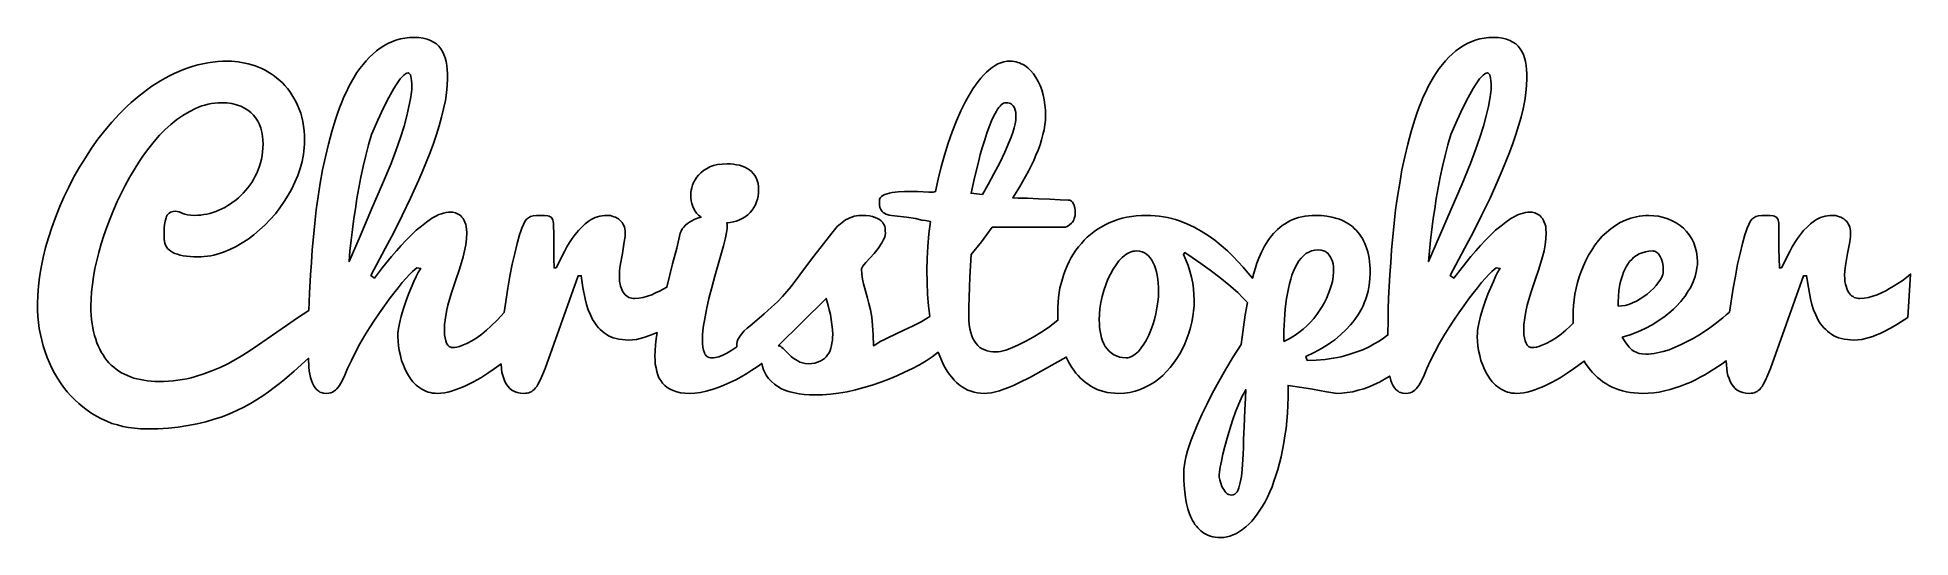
# Model space of a CAD drawing. Header units: millimetres. Extents: x -50 to 57, y -13 to 16.
import ezdxf

# ---------------------------------------------------------------- set-up
doc = ezdxf.new("R2010")
doc.units = ezdxf.units.MM
doc.layers.add('LAYER_1', color=18, linetype='CONTINUOUS')

msp = doc.modelspace()

# ---------------------------------------------------------------- linework, layer by layer
at = {"layer": 'LAYER_1'}
for points in [[(32.77, 15.95), (33.04, 15.94), (33.29, 15.91), (33.51, 15.86), (33.71, 15.78), (33.88, 15.69), (34.04, 15.58), (34.17, 15.45), (34.29, 15.31), (34.39, 15.15), (34.48, 14.97), (34.54, 14.78), (34.59, 14.57), (34.63, 14.35), (34.66, 14.12), (34.67, 13.87), (34.68, 13.61), (34.66, 13.21), (34.62, 12.79), (34.55, 12.34), (34.46, 11.87), (34.34, 11.39), (34.2, 10.9), (34.04, 10.4), (33.87, 9.89), (33.68, 9.38), (33.48, 8.86), (33.26, 8.34), (33.04, 7.81), (32.57, 6.77), (32.08, 5.77), (31.6, 4.81), (31.12, 3.9), (30.29, 2.35), (30.5, 2.2), (30.97, 2.8), (31.48, 3.43), (31.75, 3.75), (32.03, 4.07), (32.31, 4.37), (32.6, 4.66), (32.89, 4.93), (33.18, 5.17), (33.47, 5.4), (33.76, 5.6), (33.91, 5.69), (34.05, 5.76), (34.19, 5.83), (34.32, 5.88), (34.46, 5.92), (34.59, 5.95), (34.72, 5.97), (34.85, 5.97), (34.98, 5.96), (35.13, 5.93), (35.21, 5.9), (35.29, 5.86), (35.36, 5.81), (35.44, 5.75), (35.5, 5.68), (35.57, 5.6), (35.62, 5.5), (35.67, 5.4), (35.72, 5.27), (35.75, 5.14), (35.76, 4.98), (35.77, 4.81), (35.76, 4.45), (35.72, 4.1), (35.66, 3.75), (35.57, 3.41), (35.36, 2.72), (35.13, 2.04), (34.9, 1.35), (34.69, 0.65), (34.61, 0.29), (34.55, -0.08), (34.51, -0.45), (34.5, -0.84), (34.51, -1.04), (34.53, -1.22), (34.57, -1.38), (34.63, -1.52), (34.69, -1.63), (34.77, -1.71), (34.81, -1.73), (34.86, -1.75), (34.9, -1.77), (34.95, -1.77), (35.08, -1.76), (35.22, -1.74), (35.35, -1.71), (35.49, -1.66), (35.78, -1.54), (36.07, -1.39), (36.35, -1.21), (36.63, -1), (36.9, -0.78), (37.15, -0.55), (37.32, -0.38), (37.31, 0.03), (37.31, 0.33), (37.33, 0.64), (37.37, 0.96), (37.42, 1.29), (37.49, 1.62), (37.57, 1.94), (37.67, 2.27), (37.78, 2.58), (37.9, 2.9), (38.05, 3.21), (38.2, 3.51), (38.38, 3.8), (38.56, 4.08), (38.77, 4.34), (38.98, 4.59), (39.22, 4.81), (39.47, 5.02), (39.73, 5.21), (40.01, 5.37), (40.3, 5.51), (40.45, 5.57), (40.61, 5.63), (40.77, 5.67), (40.93, 5.71), (41.1, 5.74), (41.27, 5.76), (41.45, 5.77), (41.63, 5.77), (41.92, 5.76), (42.2, 5.73), (42.47, 5.67), (42.73, 5.58), (42.98, 5.48), (43.2, 5.35), (43.42, 5.21), (43.61, 5.05), (43.79, 4.87), (43.95, 4.67), (44.09, 4.45), (44.2, 4.22), (44.29, 3.96), (44.36, 3.7), (44.4, 3.42), (44.41, 3.12), (44.41, 2.96), (44.39, 2.8), (44.37, 2.63), (44.33, 2.47), (44.29, 2.3), (44.23, 2.14), (44.17, 1.98), (44.09, 1.81), (44.01, 1.65), (43.91, 1.49), (43.81, 1.33), (43.71, 1.17), (43.59, 1.02), (43.47, 0.87), (43.2, 0.57), (43.05, 0.43), (42.9, 0.29), (42.57, 0.02), (42.22, -0.23), (41.83, -0.47), (41.43, -0.68), (41.01, -0.87), (40.58, -1.04), (40.12, -1.18), (40.28, -1.44), (40.44, -1.65), (40.51, -1.74), (40.59, -1.82), (40.67, -1.89), (40.75, -1.95), (40.83, -2), (40.91, -2.04), (41, -2.07), (41.08, -2.1), (41.26, -2.13), (41.46, -2.14), (41.62, -2.14), (41.78, -2.12), (41.94, -2.1), (42.11, -2.08), (42.45, -2), (42.8, -1.89), (43.15, -1.75), (43.49, -1.6), (43.83, -1.43), (44.17, -1.25), (44.5, -1.06), (44.82, -0.85), (45.13, -0.64), (45.43, -0.42), (45.87, -0.07), (46.06, 0.1), (46.25, 0.26), (46.45, 1.63), (46.58, 2.32), (46.71, 2.99), (46.85, 3.61), (46.99, 4.17), (47.13, 4.67), (47.19, 4.88), (47.26, 5.06), (47.35, 5.27), (47.43, 5.43), (47.52, 5.56), (47.57, 5.61), (47.63, 5.65), (47.69, 5.69), (47.75, 5.72), (47.83, 5.74), (47.9, 5.76), (48.09, 5.78), (48.31, 5.78), (48.56, 5.78), (48.74, 5.76), (48.81, 5.74), (48.87, 5.71), (48.93, 5.68), (48.97, 5.63), (49, 5.57), (49.03, 5.51), (49.05, 5.43), (49.06, 5.34), (49.07, 5.11), (49.07, 4.82), (49.07, 3.87), (49.08, 3.32), (49.1, 2.78), (49.21, 2.78), (49.69, 3.72), (49.83, 3.98), (49.98, 4.23), (50.13, 4.47), (50.3, 4.7), (50.48, 4.92), (50.68, 5.12), (50.88, 5.31), (51.1, 5.47), (51.21, 5.54), (51.33, 5.61), (51.45, 5.66), (51.58, 5.71), (51.71, 5.74), (51.84, 5.76), (51.98, 5.78), (52.13, 5.78), (52.23, 5.78), (52.32, 5.77), (52.42, 5.74), (52.52, 5.71), (52.61, 5.68), (52.7, 5.63), (52.78, 5.58), (52.85, 5.52), (52.92, 5.45), (52.98, 5.38), (53.03, 5.3), (53.08, 5.21), (53.12, 5.11), (53.14, 5.01), (53.16, 4.9), (53.16, 4.79), (53.15, 4.57), (53.11, 4.28), (52.99, 3.61), (52.88, 2.92), (52.84, 2.61), (52.82, 2.36), (52.83, 2.18), (52.84, 2.01), (52.87, 1.86), (52.9, 1.73), (52.94, 1.61), (52.98, 1.5), (53.04, 1.4), (53.09, 1.32), (53.16, 1.25), (53.22, 1.19), (53.3, 1.14), (53.37, 1.1), (53.45, 1.07), (53.53, 1.05), (53.61, 1.04), (53.69, 1.04), (53.93, 1.05), (54.18, 1.09), (54.43, 1.16), (54.68, 1.25), (54.93, 1.36), (55.17, 1.47), (55.39, 1.6), (55.61, 1.73), (55.86, 1.89), (56.1, 2.05), (56.35, 2.23), (56.59, 2.43), (56.43, -0.05), (55.8, -0.46), (55.44, -0.67), (55.05, -0.87), (54.85, -0.97), (54.65, -1.05), (54.44, -1.13), (54.23, -1.2), (54.01, -1.26), (53.8, -1.3), (53.58, -1.33), (53.35, -1.34), (53.16, -1.33), (52.98, -1.31), (52.8, -1.29), (52.64, -1.25), (52.48, -1.21), (52.34, -1.15), (52.2, -1.09), (52.07, -1.01), (51.95, -0.93), (51.84, -0.84), (51.74, -0.74), (51.64, -0.64), (51.54, -0.53), (51.45, -0.41), (51.37, -0.29), (51.3, -0.16), (51.17, 0.11), (51.05, 0.39), (50.95, 0.69), (50.88, 1.01), (50.75, 1.67), (50.65, 2.33), (50.48, 2.33), (48.59, -2.96), (48.44, -3.33), (48.31, -3.64), (48.17, -3.88), (48.11, -3.99), (48.04, -4.08), (47.97, -4.16), (47.89, -4.22), (47.82, -4.28), (47.74, -4.32), (47.66, -4.35), (47.57, -4.37), (47.48, -4.38), (47.39, -4.39), (47.18, -4.37), (47, -4.34), (46.83, -4.28), (46.76, -4.24), (46.69, -4.2), (46.57, -4.1), (46.46, -3.98), (46.36, -3.85), (46.28, -3.7), (46.22, -3.54), (46.16, -3.37), (46.12, -3.19), (46.09, -2.99), (46.07, -2.76), (46.05, -2.52), (45.82, -2.69), (45.35, -3.01), (44.84, -3.32), (44.58, -3.47), (44.31, -3.61), (44.03, -3.74), (43.74, -3.86), (43.45, -3.97), (43.15, -4.08), (42.85, -4.17), (42.54, -4.24), (42.23, -4.31), (41.92, -4.35), (41.61, -4.38), (41.29, -4.39), (41.04, -4.38), (40.81, -4.36), (40.58, -4.34), (40.36, -4.3), (40.14, -4.25), (39.94, -4.18), (39.74, -4.11), (39.55, -4.03), (39.36, -3.93), (39.19, -3.83), (39.02, -3.72), (38.86, -3.6), (38.71, -3.48), (38.57, -3.35), (38.43, -3.2), (38.3, -3.06), (38.11, -2.81), (38.03, -2.68), (37.95, -2.54), (37.34, -2.98), (36.97, -3.23), (36.57, -3.49), (36.16, -3.73), (35.74, -3.94), (35.53, -4.03), (35.32, -4.11), (35.12, -4.19), (34.91, -4.26), (34.7, -4.31), (34.5, -4.35), (34.3, -4.38), (34.11, -4.39), (33.96, -4.38), (33.82, -4.37), (33.69, -4.34), (33.56, -4.31), (33.44, -4.26), (33.32, -4.21), (33.2, -4.15), (33.09, -4.07), (32.89, -3.91), (32.7, -3.72), (32.54, -3.51), (32.39, -3.28), (32.26, -3.03), (32.15, -2.77), (32.05, -2.51), (31.98, -2.22), (31.92, -1.94), (31.87, -1.67), (31.85, -1.4), (31.84, -1.14), (31.85, -0.97), (31.86, -0.79), (31.89, -0.59), (31.93, -0.39), (32.03, 0.03), (32.15, 0.46), (32.29, 0.87), (32.45, 1.28), (32.76, 2), (32.89, 2.29), (33, 2.52), (33.09, 2.68), (33.14, 2.75), (32.92, 2.79), (32.81, 2.7), (32.68, 2.58), (32.51, 2.41), (32.31, 2.19), (32.09, 1.94), (31.85, 1.65), (31.6, 1.34), (31.34, 0.99), (31.07, 0.62), (30.79, 0.22), (30.51, -0.2), (30.22, -0.64), (29.94, -1.1), (29.67, -1.56), (29.42, -2.03), (29.18, -2.51), (28.97, -2.96), (28.8, -3.34), (28.65, -3.67), (28.51, -3.93), (28.43, -4.03), (28.36, -4.13), (28.28, -4.2), (28.2, -4.27), (28.1, -4.32), (28, -4.36), (27.89, -4.38), (27.76, -4.39), (27.6, -4.37), (27.45, -4.34), (27.38, -4.31), (27.32, -4.27), (27.26, -4.23), (27.21, -4.18), (27.12, -4.08), (27.03, -3.95), (26.96, -3.81), (26.9, -3.65), (26.84, -3.4), (26.55, -3.58), (26.25, -3.74), (25.96, -3.88), (25.66, -4.01), (25.36, -4.12), (25.04, -4.21), (24.73, -4.29), (24.42, -4.34), (24.11, -4.37), (23.8, -4.39), (23.72, -4.38), (23.61, -4.36), (23.23, -4.29), (22.44, -4.15), (21.83, -4.05), (21.04, -3.93), (21.04, -4.12), (21.04, -4.6), (21.02, -5.06), (21, -5.52), (20.96, -5.96), (20.92, -6.39), (20.86, -6.81), (20.8, -7.22), (20.72, -7.62), (20.64, -8.01), (20.55, -8.38), (20.45, -8.74), (20.34, -9.08), (20.23, -9.41), (20.12, -9.72), (19.99, -10.02), (19.86, -10.31), (19.72, -10.58), (19.58, -10.83), (19.43, -11.07), (19.28, -11.29), (19.12, -11.5), (18.96, -11.69), (18.79, -11.86), (18.62, -12.02), (18.44, -12.17), (18.27, -12.29), (18.09, -12.39), (17.91, -12.48), (17.72, -12.54), (17.54, -12.59), (17.36, -12.62), (17.17, -12.63), (17.02, -12.62), (16.88, -12.61), (16.74, -12.59), (16.61, -12.55), (16.49, -12.51), (16.38, -12.46), (16.27, -12.4), (16.16, -12.33), (16.06, -12.25), (15.97, -12.17), (15.88, -12.08), (15.8, -11.98), (15.72, -11.88), (15.65, -11.77), (15.58, -11.65), (15.52, -11.53), (15.41, -11.27), (15.32, -10.99), (15.24, -10.68), (15.18, -10.36), (15.14, -10.01), (15.11, -9.66), (15.09, -9.3), (15.08, -8.93), (15.09, -8.71), (15.12, -8.47), (15.16, -8.22), (15.22, -7.95), (15.29, -7.67), (15.38, -7.39), (15.48, -7.1), (15.59, -6.81), (15.84, -6.2), (16.11, -5.59), (16.41, -4.98), (16.71, -4.39), (17.09, -3.7), (17.48, -3.01), (17.91, -2.3), (18.35, -1.59), (18.59, 0.11), (18.71, 0.81), (18.46, 1.08), (18.16, 1.37), (17.66, 1.81), (17.13, 2.23), (16.59, 2.65), (16.06, 3.03), (15.56, 3.38), (15.14, 3.66), (15.06, 3.55), (15.2, 3.24), (15.33, 2.92), (15.43, 2.59), (15.52, 2.25), (15.59, 1.91), (15.64, 1.58), (15.66, 1.26), (15.67, 0.94), (15.67, 0.63), (15.64, 0.31), (15.6, 0), (15.54, -0.32), (15.46, -0.63), (15.37, -0.94), (15.26, -1.25), (15.14, -1.55), (15, -1.84), (14.85, -2.12), (14.68, -2.4), (14.5, -2.66), (14.31, -2.91), (14.1, -3.14), (13.88, -3.36), (13.65, -3.56), (13.4, -3.74), (13.14, -3.9), (12.87, -4.04), (12.59, -4.16), (12.3, -4.26), (12, -4.33), (11.69, -4.37), (11.37, -4.39), (11.14, -4.38), (10.92, -4.36), (10.71, -4.33), (10.51, -4.28), (10.31, -4.23), (10.13, -4.16), (9.95, -4.07), (9.78, -3.98), (9.62, -3.87), (9.46, -3.76), (9.32, -3.64), (9.18, -3.51), (9.04, -3.37), (8.92, -3.23), (8.8, -3.07), (8.69, -2.91), (8.52, -2.62), (8.44, -2.47), (8.37, -2.31), (7.07, -3.05), (6.32, -3.46), (5.66, -3.79), (5.36, -3.93), (5.07, -4.05), (4.81, -4.15), (4.56, -4.24), (4.32, -4.3), (4.1, -4.35), (3.88, -4.38), (3.68, -4.39), (3.48, -4.38), (3.29, -4.36), (3.11, -4.32), (2.93, -4.26), (2.75, -4.2), (2.58, -4.11), (2.42, -4.01), (2.26, -3.9), (2.11, -3.77), (1.97, -3.63), (1.83, -3.47), (1.7, -3.3), (1.57, -3.12), (1.45, -2.93), (1.34, -2.72), (1.24, -2.49), (1.05, -2.04), (0.72, -2.29), (0.36, -2.52), (-0.02, -2.75), (-0.42, -2.97), (-0.86, -3.18), (-1.31, -3.38), (-1.76, -3.57), (-2.23, -3.75), (-2.71, -3.91), (-3.19, -4.05), (-3.67, -4.18), (-4.15, -4.29), (-4.63, -4.37), (-5.1, -4.43), (-5.55, -4.47), (-5.99, -4.48), (-6.3, -4.47), (-6.59, -4.45), (-6.88, -4.42), (-7.15, -4.36), (-7.42, -4.3), (-7.66, -4.22), (-7.89, -4.12), (-8.1, -4), (-8.3, -3.87), (-8.47, -3.71), (-8.63, -3.54), (-8.76, -3.35), (-8.85, -3.2), (-8.92, -3.04), (-8.98, -2.86), (-9.02, -2.68), (-9.29, -2.88), (-9.58, -3.07), (-9.88, -3.26), (-10.19, -3.44), (-10.51, -3.61), (-10.84, -3.77), (-11.18, -3.91), (-11.51, -4.05), (-11.85, -4.16), (-12.19, -4.26), (-12.52, -4.33), (-12.84, -4.37), (-13.15, -4.39), (-13.41, -4.38), (-13.66, -4.35), (-13.88, -4.3), (-14.08, -4.23), (-14.26, -4.15), (-14.42, -4.05), (-14.56, -3.93), (-14.69, -3.8), (-14.79, -3.66), (-14.89, -3.5), (-14.96, -3.32), (-15.02, -3.13), (-15.06, -2.93), (-15.1, -2.71), (-15.11, -2.49), (-15.12, -2.26), (-15.11, -1.95), (-15.09, -1.62), (-15.05, -1.28), (-15, -0.91), (-15.18, -0.99), (-15.37, -1.07), (-15.75, -1.2), (-15.97, -1.26), (-16.18, -1.3), (-16.4, -1.33), (-16.62, -1.34), (-16.82, -1.33), (-17, -1.31), (-17.18, -1.29), (-17.34, -1.25), (-17.5, -1.21), (-17.64, -1.15), (-17.78, -1.09), (-17.91, -1.01), (-18.02, -0.93), (-18.14, -0.84), (-18.24, -0.74), (-18.34, -0.64), (-18.44, -0.53), (-18.52, -0.41), (-18.6, -0.29), (-18.68, -0.16), (-18.81, 0.11), (-18.93, 0.39), (-19.03, 0.69), (-19.1, 1.01), (-19.23, 1.67), (-19.33, 2.33), (-19.5, 2.33), (-21.39, -2.96), (-21.54, -3.33), (-21.67, -3.64), (-21.81, -3.88), (-21.87, -3.99), (-21.94, -4.08), (-22.01, -4.16), (-22.09, -4.22), (-22.16, -4.28), (-22.24, -4.32), (-22.32, -4.35), (-22.41, -4.37), (-22.5, -4.38), (-22.59, -4.39), (-22.8, -4.37), (-22.98, -4.34), (-23.14, -4.28), (-23.22, -4.24), (-23.29, -4.2), (-23.41, -4.1), (-23.52, -3.98), (-23.62, -3.85), (-23.7, -3.7), (-23.76, -3.54), (-23.81, -3.37), (-23.86, -3.19), (-23.89, -2.99), (-23.91, -2.7), (-24.3, -2.98), (-24.67, -3.23), (-25.07, -3.49), (-25.48, -3.73), (-25.9, -3.94), (-26.11, -4.03), (-26.32, -4.11), (-26.53, -4.19), (-26.74, -4.26), (-26.94, -4.31), (-27.14, -4.35), (-27.34, -4.38), (-27.54, -4.39), (-27.68, -4.38), (-27.82, -4.37), (-27.95, -4.34), (-28.08, -4.31), (-28.2, -4.26), (-28.32, -4.21), (-28.44, -4.15), (-28.55, -4.07), (-28.75, -3.91), (-28.94, -3.72), (-29.1, -3.51), (-29.25, -3.28), (-29.38, -3.03), (-29.49, -2.77), (-29.59, -2.51), (-29.66, -2.22), (-29.73, -1.94), (-29.77, -1.67), (-29.79, -1.4), (-29.8, -1.14), (-29.8, -0.97), (-29.78, -0.79), (-29.75, -0.59), (-29.71, -0.39), (-29.61, 0.03), (-29.49, 0.46), (-29.35, 0.87), (-29.19, 1.28), (-28.89, 2), (-28.75, 2.29), (-28.64, 2.52), (-28.55, 2.68), (-28.5, 2.75), (-28.72, 2.79), (-28.83, 2.7), (-28.96, 2.58), (-29.13, 2.41), (-29.33, 2.19), (-29.55, 1.94), (-29.79, 1.65), (-30.04, 1.34), (-30.3, 0.99), (-30.57, 0.62), (-30.85, 0.22), (-31.13, -0.2), (-31.42, -0.64), (-31.7, -1.1), (-31.97, -1.56), (-32.22, -2.03), (-32.46, -2.51), (-32.67, -2.96), (-32.84, -3.34), (-32.99, -3.67), (-33.13, -3.93), (-33.21, -4.03), (-33.28, -4.13), (-33.36, -4.2), (-33.45, -4.27), (-33.54, -4.32), (-33.64, -4.36), (-33.75, -4.38), (-33.88, -4.39), (-34.05, -4.37), (-34.19, -4.34), (-34.26, -4.31), (-34.32, -4.27), (-34.38, -4.23), (-34.43, -4.18), (-34.53, -4.08), (-34.61, -3.95), (-34.68, -3.81), (-34.74, -3.65), (-34.79, -3.48), (-34.83, -3.29), (-34.86, -3.1), (-34.88, -2.89), (-34.9, -2.38), (-35.72, -3.11), (-35.99, -3.35), (-36.27, -3.59), (-36.57, -3.83), (-36.87, -4.06), (-37.19, -4.3), (-37.52, -4.52), (-37.87, -4.75), (-38.22, -4.96), (-38.6, -5.17), (-38.99, -5.37), (-39.41, -5.55), (-39.84, -5.72), (-40.29, -5.87), (-40.77, -6.01), (-41.27, -6.13), (-41.79, -6.23), (-42.34, -6.31), (-42.91, -6.37), (-43.51, -6.41), (-44.15, -6.42), (-44.5, -6.41), (-44.84, -6.38), (-45.18, -6.34), (-45.51, -6.28), (-45.82, -6.19), (-46.13, -6.1), (-46.43, -5.98), (-46.73, -5.84), (-47.01, -5.69), (-47.28, -5.53), (-47.54, -5.35), (-47.79, -5.16), (-48.03, -4.96), (-48.26, -4.75), (-48.48, -4.52), (-48.69, -4.29), (-48.89, -4.04), (-49.07, -3.78), (-49.25, -3.51), (-49.41, -3.23), (-49.56, -2.94), (-49.7, -2.64), (-49.83, -2.33), (-49.95, -2.01), (-50.05, -1.68), (-50.14, -1.35), (-50.21, -1.02), (-50.28, -0.68), (-50.32, -0.33), (-50.36, 0.01), (-50.38, 0.36), (-50.39, 0.72), (-50.37, 1.22), (-50.33, 1.73), (-50.27, 2.26), (-50.17, 2.81), (-50.06, 3.37), (-49.92, 3.94), (-49.75, 4.51), (-49.56, 5.09), (-49.35, 5.67), (-49.12, 6.25), (-48.87, 6.83), (-48.59, 7.4), (-48.3, 7.98), (-47.98, 8.54), (-47.65, 9.08), (-47.3, 9.62), (-46.93, 10.14), (-46.54, 10.64), (-46.13, 11.12), (-45.7, 11.58), (-45.48, 11.81), (-45.26, 12.02), (-45.04, 12.23), (-44.81, 12.43), (-44.57, 12.62), (-44.33, 12.81), (-44.09, 12.99), (-43.85, 13.16), (-43.6, 13.33), (-43.35, 13.48), (-43.1, 13.63), (-42.84, 13.76), (-42.58, 13.89), (-42.31, 14.01), (-42.04, 14.12), (-41.77, 14.22), (-41.5, 14.31), (-41.22, 14.38), (-40.94, 14.45), (-40.66, 14.5), (-40.38, 14.54), (-40.09, 14.57), (-39.8, 14.59), (-39.51, 14.6), (-39.31, 14.59), (-39.12, 14.58), (-38.93, 14.56), (-38.74, 14.53), (-38.54, 14.49), (-38.35, 14.45), (-38.15, 14.39), (-37.96, 14.33), (-37.77, 14.25), (-37.58, 14.17), (-37.39, 14.08), (-37.22, 13.98), (-37.04, 13.88), (-36.87, 13.76), (-36.71, 13.63), (-36.55, 13.5), (-36.4, 13.35), (-36.25, 13.2), (-36.11, 13.03), (-35.98, 12.86), (-35.86, 12.68), (-35.74, 12.49), (-35.63, 12.29), (-35.53, 12.08), (-35.43, 11.86), (-35.35, 11.63), (-35.29, 11.39), (-35.23, 11.14), (-35.19, 10.88), (-35.16, 10.62), (-35.14, 10.34), (-35.13, 10.05), (-35.13, 9.86), (-35.15, 9.66), (-35.17, 9.46), (-35.19, 9.26), (-35.23, 9.07), (-35.27, 8.87), (-35.38, 8.47), (-35.52, 8.07), (-35.68, 7.69), (-35.86, 7.31), (-36.06, 6.93), (-36.29, 6.57), (-36.54, 6.22), (-36.8, 5.88), (-37.09, 5.55), (-37.38, 5.24), (-37.7, 4.95), (-38.02, 4.68), (-38.35, 4.43), (-38.69, 4.21), (-39.04, 4.01), (-39.4, 3.84), (-39.76, 3.69), (-39.94, 3.62), (-40.13, 3.57), (-40.31, 3.52), (-40.49, 3.48), (-40.67, 3.45), (-40.86, 3.43), (-41.04, 3.42), (-41.22, 3.41), (-41.46, 3.41), (-41.67, 3.43), (-41.88, 3.45), (-42.06, 3.48), (-42.24, 3.51), (-42.39, 3.56), (-42.54, 3.61), (-42.66, 3.67), (-42.77, 3.74), (-42.87, 3.81), (-42.95, 3.9), (-43.02, 3.99), (-43.07, 4.08), (-43.11, 4.19), (-43.13, 4.3), (-43.14, 4.42), (-43.14, 4.62), (-43.15, 4.86), (-43.14, 5.06), (-43.13, 5.26), (-43.1, 5.46), (-43.04, 5.64), (-43.01, 5.72), (-42.97, 5.79), (-42.92, 5.85), (-42.86, 5.91), (-42.79, 5.96), (-42.71, 5.99), (-42.63, 6.01), (-42.52, 6.02), (-42.41, 6.01), (-42.3, 5.98), (-42.09, 5.9), (-41.96, 5.86), (-41.81, 5.82), (-41.62, 5.79), (-41.39, 5.78), (-41.22, 5.79), (-41.05, 5.8), (-40.88, 5.83), (-40.71, 5.86), (-40.54, 5.9), (-40.37, 5.95), (-40.19, 6.01), (-40.02, 6.08), (-39.85, 6.16), (-39.68, 6.24), (-39.52, 6.34), (-39.36, 6.44), (-39.21, 6.55), (-39.06, 6.66), (-38.91, 6.79), (-38.77, 6.92), (-38.63, 7.06), (-38.5, 7.2), (-38.38, 7.35), (-38.26, 7.51), (-38.15, 7.67), (-38.05, 7.84), (-37.95, 8.02), (-37.86, 8.2), (-37.78, 8.39), (-37.7, 8.59), (-37.64, 8.79), (-37.59, 8.99), (-37.55, 9.2), (-37.53, 9.41), (-37.51, 9.63), (-37.5, 9.85), (-37.51, 10.09), (-37.54, 10.32), (-37.58, 10.54), (-37.63, 10.76), (-37.7, 10.97), (-37.8, 11.16), (-37.91, 11.34), (-38.04, 11.51), (-38.2, 11.66), (-38.37, 11.8), (-38.57, 11.92), (-38.78, 12.03), (-38.9, 12.07), (-39.02, 12.11), (-39.28, 12.18), (-39.57, 12.21), (-39.88, 12.22), (-40.07, 12.22), (-40.26, 12.2), (-40.44, 12.18), (-40.63, 12.14), (-40.82, 12.09), (-41, 12.04), (-41.18, 11.97), (-41.36, 11.89), (-41.72, 11.71), (-42.08, 11.5), (-42.42, 11.26), (-42.76, 10.98), (-43.09, 10.69), (-43.41, 10.36), (-43.72, 10.01), (-44.02, 9.63), (-44.32, 9.23), (-44.6, 8.82), (-44.87, 8.39), (-45.13, 7.95), (-45.38, 7.5), (-45.61, 7.04), (-45.84, 6.57), (-46.05, 6.09), (-46.24, 5.6), (-46.42, 5.12), (-46.59, 4.63), (-46.74, 4.15), (-46.88, 3.67), (-46.99, 3.2), (-47.1, 2.74), (-47.18, 2.28), (-47.25, 1.84), (-47.3, 1.41), (-47.32, 1), (-47.33, 0.61), (-47.33, 0.35), (-47.32, 0.09), (-47.3, -0.16), (-47.27, -0.41), (-47.23, -0.64), (-47.18, -0.86), (-47.13, -1.08), (-47.06, -1.29), (-46.99, -1.49), (-46.91, -1.68), (-46.83, -1.86), (-46.74, -2.03), (-46.64, -2.19), (-46.53, -2.35), (-46.42, -2.5), (-46.3, -2.64), (-46.17, -2.77), (-46.03, -2.89), (-45.89, -3), (-45.74, -3.11), (-45.59, -3.21), (-45.42, -3.29), (-45.25, -3.37), (-45.08, -3.44), (-44.89, -3.51), (-44.71, -3.56), (-44.51, -3.6), (-44.31, -3.64), (-44.11, -3.67), (-43.9, -3.69), (-43.68, -3.7), (-43.46, -3.71), (-43.18, -3.7), (-42.91, -3.69), (-42.64, -3.67), (-42.37, -3.64), (-42.11, -3.6), (-41.86, -3.55), (-41.61, -3.49), (-41.36, -3.43), (-40.89, -3.28), (-40.42, -3.1), (-39.96, -2.91), (-39.52, -2.69), (-39.08, -2.46), (-38.65, -2.21), (-38.23, -1.94), (-37.82, -1.66), (-36.17, -0.51), (-35.53, -0.07), (-34.88, 0.35), (-34.85, 1.33), (-34.79, 2.38), (-34.74, 3.09), (-34.69, 3.82), (-34.62, 4.56), (-34.55, 5.33), (-34.46, 6.1), (-34.36, 6.87), (-34.24, 7.63), (-34.1, 8.38), (-33.94, 9.13), (-33.77, 9.86), (-33.58, 10.57), (-33.37, 11.27), (-33.25, 11.6), (-33.14, 11.93), (-33.01, 12.25), (-32.88, 12.56), (-32.74, 12.85), (-32.6, 13.14), (-32.45, 13.41), (-32.3, 13.68), (-32.14, 13.94), (-31.97, 14.18), (-31.79, 14.4), (-31.61, 14.62), (-31.42, 14.82), (-31.23, 15), (-31.03, 15.18), (-30.82, 15.34), (-30.6, 15.48), (-30.38, 15.61), (-30.15, 15.71), (-29.91, 15.8), (-29.66, 15.87), (-29.41, 15.91), (-29.14, 15.94), (-28.87, 15.95), (-28.6, 15.94), (-28.35, 15.91), (-28.13, 15.86), (-27.93, 15.78), (-27.76, 15.69), (-27.6, 15.58), (-27.47, 15.45), (-27.35, 15.31), (-27.25, 15.15), (-27.17, 14.97), (-27.1, 14.78), (-27.05, 14.57), (-27.01, 14.35), (-26.98, 14.12), (-26.97, 13.87), (-26.96, 13.61), (-26.98, 13.21), (-27.02, 12.79), (-27.09, 12.34), (-27.19, 11.87), (-27.31, 11.39), (-27.44, 10.9), (-27.6, 10.4), (-27.77, 9.89), (-27.96, 9.38), (-28.16, 8.86), (-28.38, 8.34), (-28.61, 7.81), (-29.08, 6.77), (-29.56, 5.77), (-30.04, 4.81), (-30.52, 3.9), (-31.35, 2.35), (-31.14, 2.2), (-30.68, 2.8), (-30.16, 3.43), (-29.89, 3.75), (-29.61, 4.07), (-29.33, 4.37), (-29.04, 4.66), (-28.75, 4.93), (-28.46, 5.17), (-28.17, 5.4), (-27.88, 5.6), (-27.74, 5.69), (-27.6, 5.76), (-27.46, 5.83), (-27.32, 5.88), (-27.19, 5.92), (-27.05, 5.95), (-26.92, 5.97), (-26.79, 5.97), (-26.66, 5.96), (-26.51, 5.93), (-26.43, 5.9), (-26.35, 5.86), (-26.28, 5.81), (-26.21, 5.75), (-26.14, 5.68), (-26.07, 5.6), (-26.02, 5.5), (-25.97, 5.4), (-25.93, 5.27), (-25.9, 5.14), (-25.88, 4.98), (-25.87, 4.81), (-25.88, 4.45), (-25.92, 4.1), (-25.99, 3.75), (-26.07, 3.41), (-26.28, 2.72), (-26.51, 2.04), (-26.74, 1.35), (-26.95, 0.65), (-27.03, 0.29), (-27.09, -0.08), (-27.13, -0.45), (-27.14, -0.84), (-27.14, -1.04), (-27.11, -1.22), (-27.07, -1.38), (-27.02, -1.52), (-26.95, -1.63), (-26.87, -1.71), (-26.83, -1.73), (-26.78, -1.75), (-26.74, -1.77), (-26.69, -1.77), (-26.56, -1.76), (-26.43, -1.74), (-26.29, -1.71), (-26.15, -1.66), (-25.86, -1.54), (-25.58, -1.39), (-25.29, -1.21), (-25.01, -1), (-24.75, -0.78), (-24.5, -0.55), (-24.11, -0.18), (-23.92, 0.03), (-23.74, 0.24), (-23.53, 1.63), (-23.4, 2.32), (-23.27, 2.99), (-23.13, 3.61), (-22.99, 4.17), (-22.85, 4.67), (-22.78, 4.88), (-22.72, 5.06), (-22.63, 5.27), (-22.55, 5.43), (-22.45, 5.56), (-22.4, 5.61), (-22.35, 5.65), (-22.29, 5.69), (-22.23, 5.72), (-22.15, 5.74), (-22.07, 5.76), (-21.89, 5.78), (-21.67, 5.78), (-21.42, 5.78), (-21.24, 5.76), (-21.17, 5.74), (-21.1, 5.71), (-21.05, 5.68), (-21.01, 5.63), (-20.98, 5.57), (-20.95, 5.51), (-20.93, 5.43), (-20.92, 5.34), (-20.91, 5.11), (-20.9, 4.82), (-20.9, 3.87), (-20.9, 3.32), (-20.88, 2.78), (-20.77, 2.78), (-20.29, 3.72), (-20.15, 3.98), (-20, 4.23), (-19.84, 4.47), (-19.68, 4.7), (-19.49, 4.92), (-19.3, 5.12), (-19.1, 5.31), (-18.88, 5.47), (-18.77, 5.54), (-18.65, 5.61), (-18.53, 5.66), (-18.4, 5.71), (-18.27, 5.74), (-18.14, 5.76), (-18, 5.78), (-17.85, 5.78), (-17.75, 5.78), (-17.65, 5.77), (-17.56, 5.74), (-17.46, 5.71), (-17.37, 5.68), (-17.28, 5.63), (-17.2, 5.58), (-17.13, 5.52), (-17.06, 5.45), (-17, 5.38), (-16.95, 5.3), (-16.9, 5.21), (-16.86, 5.11), (-16.84, 5.01), (-16.82, 4.9), (-16.82, 4.79), (-16.83, 4.57), (-16.87, 4.28), (-16.98, 3.61), (-17.1, 2.92), (-17.14, 2.61), (-17.15, 2.36), (-17.15, 2.18), (-17.14, 2.01), (-17.11, 1.86), (-17.08, 1.73), (-17.04, 1.61), (-16.99, 1.5), (-16.94, 1.4), (-16.88, 1.32), (-16.82, 1.25), (-16.75, 1.19), (-16.68, 1.14), (-16.61, 1.1), (-16.53, 1.07), (-16.45, 1.05), (-16.37, 1.04), (-16.29, 1.04), (-16.05, 1.05), (-15.8, 1.09), (-15.55, 1.16), (-15.3, 1.25), (-15.08, 1.35), (-14.86, 1.45), (-14.65, 1.56), (-14.45, 1.68), (-14.12, 3.02), (-13.88, 3.92), (-13.68, 4.76), (-13.63, 4.89), (-13.57, 5.01), (-13.48, 5.12), (-13.38, 5.23), (-13.27, 5.32), (-13.15, 5.4), (-13.02, 5.48), (-12.88, 5.55), (-12.69, 5.62), (-12.49, 5.68), (-12.63, 5.79), (-12.74, 5.91), (-12.83, 6.03), (-12.9, 6.16), (-12.96, 6.3), (-13.01, 6.46), (-13.05, 6.62), (-13.07, 6.78), (-13.08, 6.96), (-13.07, 7.09), (-13.05, 7.22), (-13.02, 7.36), (-12.97, 7.51), (-12.91, 7.66), (-12.83, 7.81), (-12.74, 7.95), (-12.63, 8.09), (-12.5, 8.22), (-12.35, 8.34), (-12.18, 8.45), (-11.99, 8.55), (-11.89, 8.59), (-11.78, 8.63), (-11.54, 8.69), (-11.28, 8.72), (-11, 8.73), (-10.82, 8.73), (-10.64, 8.71), (-10.47, 8.68), (-10.3, 8.65), (-10.14, 8.6), (-9.99, 8.54), (-9.86, 8.47), (-9.73, 8.39), (-9.61, 8.29), (-9.51, 8.18), (-9.42, 8.06), (-9.34, 7.93), (-9.28, 7.78), (-9.23, 7.61), (-9.21, 7.44), (-9.2, 7.25), (-9.21, 7.07), (-9.23, 6.89), (-9.26, 6.72), (-9.32, 6.55), (-9.38, 6.38), (-9.47, 6.23), (-9.57, 6.08), (-9.69, 5.95), (-9.82, 5.82), (-9.97, 5.71), (-10.14, 5.6), (-10.33, 5.52), (-10.48, 5.46), (-10.65, 5.41), (-10.82, 5.38), (-11.01, 5.36), (-10.99, 5.27), (-10.99, 5.18), (-11, 5.05), (-11.02, 4.9), (-11.05, 4.71), (-11.09, 4.51), (-11.21, 4.04), (-11.36, 3.51), (-11.7, 2.31), (-11.87, 1.67), (-12.04, 1.03), (-12.18, 0.4), (-12.3, -0.22), (-12.35, -0.51), (-12.38, -0.8), (-12.4, -1.06), (-12.41, -1.31), (-12.4, -1.54), (-12.38, -1.74), (-12.35, -1.92), (-12.3, -2.07), (-12.27, -2.14), (-12.24, -2.19), (-12.19, -2.24), (-12.14, -2.28), (-12.08, -2.31), (-12.02, -2.33), (-11.95, -2.35), (-11.87, -2.35), (-11.77, -2.35), (-11.67, -2.34), (-11.47, -2.29), (-11.25, -2.2), (-11.02, -2.09), (-10.73, -1.91), (-10.45, -1.72), (-10.45, -1.67), (-10.44, -1.55), (-10.42, -1.43), (-10.38, -1.31), (-10.32, -1.2), (-10.26, -1.1), (-10.18, -1), (-10.11, -0.9), (-10.02, -0.82), (-9.86, -0.66), (-9.69, -0.52), (-9.43, -0.32), (-8.89, 0.15), (-8.47, 0.53), (-8.12, 0.85), (-7.83, 1.15), (-7.58, 1.43), (-7.35, 1.72), (-6.84, 2.39), (-6.12, 3.35), (-5.63, 3.99), (-5.01, 4.77), (-4.87, 4.95), (-4.71, 5.14), (-4.53, 5.31), (-4.33, 5.46), (-4.23, 5.53), (-4.11, 5.59), (-4, 5.65), (-3.88, 5.69), (-3.75, 5.73), (-3.61, 5.76), (-3.47, 5.78), (-3.32, 5.78), (-3.08, 5.78), (-2.87, 5.76), (-2.69, 5.72), (-2.54, 5.67), (-2.41, 5.61), (-2.3, 5.55), (-2.21, 5.48), (-2.13, 5.4), (-2.08, 5.32), (-2.03, 5.24), (-2, 5.15), (-1.98, 5.07), (-1.97, 4.91), (-1.96, 4.77), (-1.98, 4.64), (-2.01, 4.5), (-2.08, 4.36), (-2.16, 4.21), (-2.38, 3.9), (-2.61, 3.61), (-3.07, 3.09), (-3.17, 2.98), (-3.24, 2.88), (-3.29, 2.8), (-3.32, 2.73), (-3.31, 2.42), (-3.27, 2.13), (-3.22, 1.87), (-3.14, 1.6), (-2.98, 1.05), (-2.9, 0.74), (-2.82, 0.38), (-2.74, -0.03), (-2.69, -0.5), (-2.65, -1.04), (-2.64, -1.67), (-2.45, -1.55), (-2.25, -1.43), (-2.04, -1.32), (-1.82, -1.21), (-0.9, -0.78), (-0.42, -0.55), (0.08, -0.29), (0.58, 0.01), (0.5, 0.62), (0.45, 1.27), (0.42, 1.95), (0.41, 2.66), (0.42, 3.32), (0.46, 4.01), (0.53, 4.73), (0.61, 5.44), (0.33, 5.49), (0.12, 5.52), (-0.25, 5.6), (-0.75, 5.68), (-1.62, 5.78), (-1.74, 5.8), (-1.85, 5.83), (-1.94, 5.86), (-2.02, 5.91), (-2.08, 5.95), (-2.14, 6), (-2.18, 6.06), (-2.22, 6.12), (-2.27, 6.24), (-2.29, 6.37), (-2.3, 6.6), (-2.29, 6.7), (-2.25, 6.79), (-2.19, 6.86), (-2.1, 6.92), (-1.99, 6.97), (-1.86, 7.02), (-1.72, 7.06), (-1.57, 7.09), (-1.23, 7.13), (-0.86, 7.14), (-0.48, 7.15), (-0.11, 7.14), (0.52, 7.12), (0.76, 7.12), (0.91, 7.14), (1.06, 7.85), (1.23, 8.55), (1.42, 9.23), (1.63, 9.91), (1.86, 10.56), (2.1, 11.18), (2.35, 11.75), (2.62, 12.29), (2.76, 12.55), (2.9, 12.79), (3.04, 13.02), (3.19, 13.23), (3.34, 13.44), (3.49, 13.63), (3.65, 13.8), (3.81, 13.97), (3.97, 14.11), (4.14, 14.24), (4.3, 14.35), (4.47, 14.44), (4.64, 14.51), (4.81, 14.56), (4.99, 14.59), (5.17, 14.6), (5.28, 14.59), (5.39, 14.58), (5.5, 14.56), (5.6, 14.53), (5.7, 14.5), (5.8, 14.45), (5.9, 14.4), (6, 14.34), (6.18, 14.21), (6.35, 14.05), (6.5, 13.87), (6.64, 13.66), (6.76, 13.44), (6.87, 13.21), (6.97, 12.95), (7.05, 12.67), (7.11, 12.39), (7.15, 12.1), (7.18, 11.8), (7.19, 11.49), (7.18, 11.23), (7.15, 10.96), (7.11, 10.68), (7.04, 10.4), (6.96, 10.11), (6.87, 9.81), (6.76, 9.52), (6.64, 9.22), (6.51, 8.92), (6.36, 8.62), (6.21, 8.31), (6.04, 8.01), (5.69, 7.4), (5.31, 6.79), (5.63, 6.77), (6.15, 6.76), (6.78, 6.73), (7.43, 6.71), (8.03, 6.68), (8.48, 6.66), (8.58, 6.65), (8.66, 6.6), (8.73, 6.54), (8.79, 6.45), (8.83, 6.34), (8.86, 6.22), (8.88, 6.09), (8.88, 5.94), (8.87, 5.77), (8.83, 5.61), (8.8, 5.53), (8.76, 5.46), (8.72, 5.4), (8.67, 5.34), (8.56, 5.24), (8.45, 5.16), (8.33, 5.12), (8.21, 5.11), (4.14, 5.11), (3.52, 4.27), (2.94, 3.54), (2.87, 2.25), (2.85, 1.68), (2.82, 1.1), (2.81, 0.55), (2.8, 0.06), (2.81, -0.21), (2.83, -0.46), (2.86, -0.69), (2.91, -0.9), (2.97, -1.09), (3.04, -1.26), (3.12, -1.41), (3.22, -1.54), (3.32, -1.66), (3.44, -1.76), (3.57, -1.84), (3.71, -1.9), (3.86, -1.95), (4.02, -1.99), (4.18, -2.01), (4.36, -2.01), (4.48, -2.01), (4.61, -1.99), (4.76, -1.95), (4.92, -1.91), (5.27, -1.78), (5.65, -1.62), (6.06, -1.41), (6.48, -1.18), (6.92, -0.91), (7.35, -0.62), (7.63, -0.42), (7.89, -0.21), (7.88, 0.01), (7.88, 0.24), (7.88, 0.53), (7.9, 0.82), (7.93, 1.1), (7.97, 1.37), (8.01, 1.64), (8.07, 1.9), (8.15, 2.16), (8.23, 2.42), (8.32, 2.67), (8.42, 2.91), (8.53, 3.14), (8.65, 3.37), (8.78, 3.58), (8.92, 3.79), (9.07, 3.99), (9.23, 4.18), (9.4, 4.36), (9.57, 4.53), (9.76, 4.69), (9.95, 4.85), (10.16, 4.99), (10.37, 5.12), (10.59, 5.24), (10.82, 5.35), (11.06, 5.46), (11.31, 5.54), (11.56, 5.62), (11.82, 5.68), (12.09, 5.72), (12.37, 5.76), (12.65, 5.78), (12.94, 5.78), (13.19, 5.78), (13.44, 5.76), (13.68, 5.74), (13.92, 5.71), (14.15, 5.66), (14.38, 5.61), (14.6, 5.54), (14.83, 5.47), (15.26, 5.3), (15.68, 5.11), (16.08, 4.88), (16.47, 4.63), (16.85, 4.36), (17.22, 4.07), (17.57, 3.76), (17.9, 3.43), (18.19, 3.13), (18.47, 2.82), (18.74, 2.51), (19.01, 2.19), (19.08, 2.49), (19.17, 2.78), (19.26, 3.06), (19.37, 3.34), (19.52, 3.69), (19.69, 4.02), (19.88, 4.33), (19.98, 4.47), (20.09, 4.61), (20.2, 4.74), (20.32, 4.86), (20.44, 4.98), (20.57, 5.09), (20.7, 5.2), (20.84, 5.29), (20.99, 5.38), (21.14, 5.47), (21.3, 5.54), (21.46, 5.6), (21.64, 5.66), (21.82, 5.7), (22.01, 5.74), (22.2, 5.76), (22.41, 5.78), (22.62, 5.78), (22.94, 5.77), (23.25, 5.74), (23.54, 5.69), (23.83, 5.61), (23.97, 5.56), (24.1, 5.51), (24.23, 5.45), (24.36, 5.38), (24.48, 5.31), (24.6, 5.22), (24.71, 5.14), (24.82, 5.04), (24.92, 4.94), (25.02, 4.83), (25.11, 4.72), (25.19, 4.59), (25.28, 4.46), (25.35, 4.33), (25.42, 4.18), (25.48, 4.03), (25.54, 3.87), (25.59, 3.7), (25.63, 3.53), (25.67, 3.34), (25.69, 3.15), (25.71, 2.94), (25.72, 2.73), (25.73, 2.51), (25.71, 2.15), (25.67, 1.8), (25.61, 1.46), (25.52, 1.12), (25.46, 0.95), (25.39, 0.78), (25.32, 0.62), (25.24, 0.46), (25.06, 0.14), (24.85, -0.17), (24.74, -0.32), (24.61, -0.47), (24.34, -0.76), (24.04, -1.05), (23.71, -1.32), (23.53, -1.45), (23.35, -1.58), (22.95, -1.83), (22.52, -2.06), (22.06, -2.28), (22.13, -2.5), (22.65, -2.49), (23.15, -2.45), (23.62, -2.38), (23.85, -2.34), (24.07, -2.29), (24.5, -2.17), (24.91, -2.04), (25.3, -1.89), (25.67, -1.72), (25.95, -1.56), (26.23, -1.4), (26.49, -1.23), (26.74, -1.05), (26.75, -0.16), (26.76, 0.43), (26.78, 1.05), (26.85, 2.38), (26.9, 3.09), (26.95, 3.82), (27.02, 4.56), (27.09, 5.33), (27.18, 6.1), (27.29, 6.87), (27.41, 7.63), (27.54, 8.38), (27.7, 9.13), (27.87, 9.86), (28.06, 10.57), (28.27, 11.27), (28.39, 11.6), (28.51, 11.93), (28.63, 12.25), (28.76, 12.56), (28.9, 12.85), (29.04, 13.14), (29.19, 13.41), (29.34, 13.68), (29.51, 13.94), (29.67, 14.18), (29.85, 14.4), (30.03, 14.62), (30.22, 14.82), (30.41, 15), (30.61, 15.18), (30.82, 15.34), (31.04, 15.48), (31.26, 15.61), (31.49, 15.71), (31.73, 15.8), (31.98, 15.87), (32.24, 15.91), (32.5, 15.94)], [(-30.19, 8.75), (-29.9, 9.53), (-29.66, 10.24), (-29.45, 10.89), (-29.29, 11.48), (-29.17, 12), (-29.08, 12.45), (-29.03, 12.82), (-29.01, 12.98), (-29.01, 13.12), (-29.01, 13.31), (-29.02, 13.48), (-29.04, 13.62), (-29.06, 13.73), (-29.09, 13.82), (-29.13, 13.88), (-29.17, 13.92), (-29.22, 13.93), (-29.29, 13.92), (-29.37, 13.87), (-29.46, 13.8), (-29.56, 13.7), (-29.67, 13.58), (-29.78, 13.42), (-29.9, 13.24), (-30.04, 13.03), (-30.32, 12.53), (-30.62, 11.93), (-30.95, 11.22), (-31.31, 10.41), (-31.48, 9.82), (-31.64, 9.21), (-31.79, 8.58), (-31.92, 7.96), (-32.03, 7.35), (-32.14, 6.74), (-32.23, 6.16), (-32.31, 5.6), (-32.4, 4.98), (-32.47, 4.36), (-32.54, 3.74), (-32.59, 3.14), (-31.96, 4.59), (-31.3, 6.14), (-30.68, 7.59)], [(31.45, 8.75), (31.74, 9.53), (31.99, 10.24), (32.19, 10.89), (32.35, 11.48), (32.48, 12), (32.56, 12.45), (32.62, 12.82), (32.63, 12.98), (32.63, 13.12), (32.63, 13.31), (32.62, 13.48), (32.6, 13.62), (32.58, 13.73), (32.55, 13.82), (32.51, 13.88), (32.47, 13.92), (32.42, 13.93), (32.35, 13.92), (32.27, 13.87), (32.18, 13.8), (32.08, 13.7), (31.97, 13.58), (31.86, 13.42), (31.74, 13.24), (31.61, 13.03), (31.32, 12.53), (31.02, 11.93), (30.69, 11.22), (30.34, 10.41), (30.16, 9.82), (30, 9.21), (29.86, 8.58), (29.73, 7.96), (29.61, 7.35), (29.5, 6.74), (29.41, 6.16), (29.33, 5.6), (29.24, 4.98), (29.17, 4.36), (29.11, 3.74), (29.05, 3.14), (29.68, 4.59), (30.35, 6.14), (30.97, 7.59)], [(5.49, 11.4), (5.48, 11.66), (5.45, 11.8), (5.41, 11.93), (5.38, 11.99), (5.34, 12.04), (5.3, 12.09), (5.25, 12.14), (5.18, 12.18), (5.11, 12.2), (5.03, 12.22), (4.93, 12.22), (4.86, 12.22), (4.79, 12.19), (4.73, 12.16), (4.66, 12.1), (4.59, 12.03), (4.52, 11.95), (4.45, 11.85), (4.38, 11.74), (4.24, 11.48), (4.1, 11.18), (3.97, 10.85), (3.84, 10.49), (3.71, 10.1), (3.58, 9.7), (3.46, 9.27), (3.35, 8.82), (3.13, 7.93), (2.93, 7.05), (3.25, 7.02), (3.58, 6.98), (3.9, 7.54), (4.24, 8.15), (4.57, 8.78), (4.86, 9.39), (5.11, 9.98), (5.22, 10.26), (5.31, 10.53), (5.39, 10.78), (5.45, 11.01), (5.48, 11.22)], [(11.79, -2.35), (11.88, -2.35), (11.97, -2.33), (12.05, -2.3), (12.14, -2.26), (12.23, -2.21), (12.31, -2.15), (12.4, -2.07), (12.49, -1.99), (12.65, -1.79), (12.8, -1.57), (12.95, -1.33), (13.08, -1.06), (13.2, -0.78), (13.31, -0.48), (13.4, -0.17), (13.49, 0.16), (13.55, 0.5), (13.6, 0.82), (13.63, 1.14), (13.64, 1.45), (13.64, 1.69), (13.62, 1.92), (13.6, 2.14), (13.57, 2.36), (13.52, 2.56), (13.47, 2.75), (13.41, 2.92), (13.34, 3.08), (13.26, 3.23), (13.17, 3.36), (13.07, 3.47), (12.96, 3.57), (12.84, 3.65), (12.71, 3.7), (12.56, 3.74), (12.4, 3.75), (12.29, 3.74), (12.19, 3.73), (12.08, 3.7), (11.98, 3.66), (11.87, 3.6), (11.77, 3.54), (11.67, 3.47), (11.57, 3.38), (11.38, 3.18), (11.21, 2.96), (11.04, 2.71), (10.89, 2.43), (10.75, 2.13), (10.62, 1.82), (10.51, 1.5), (10.42, 1.15), (10.35, 0.81), (10.29, 0.47), (10.26, 0.14), (10.25, -0.19), (10.26, -0.41), (10.27, -0.62), (10.3, -0.83), (10.34, -1.03), (10.38, -1.22), (10.44, -1.39), (10.52, -1.56), (10.6, -1.71), (10.7, -1.85), (10.81, -1.97), (10.94, -2.08), (11.08, -2.18), (11.23, -2.25), (11.4, -2.31), (11.59, -2.34)], [(20.79, -1.43), (21.1, -1.27), (21.38, -1.09), (21.65, -0.91), (21.89, -0.72), (22.11, -0.52), (22.32, -0.32), (22.51, -0.1), (22.68, 0.12), (22.84, 0.34), (22.98, 0.57), (23.11, 0.8), (23.23, 1.04), (23.33, 1.28), (23.42, 1.52), (23.5, 1.76), (23.57, 2.01), (23.61, 2.27), (23.64, 2.56), (23.64, 2.71), (23.63, 2.86), (23.61, 3.01), (23.57, 3.15), (23.52, 3.28), (23.46, 3.4), (23.39, 3.51), (23.3, 3.62), (23.24, 3.66), (23.19, 3.7), (23.13, 3.74), (23.06, 3.76), (22.92, 3.8), (22.75, 3.81), (22.56, 3.8), (22.38, 3.76), (22.22, 3.69), (22.06, 3.6), (21.92, 3.48), (21.79, 3.34), (21.66, 3.18), (21.55, 3.01), (21.44, 2.81), (21.35, 2.6), (21.26, 2.37), (21.19, 2.13), (21.12, 1.87), (21.06, 1.6), (21, 1.32), (20.95, 1.04), (20.88, 0.44), (20.83, -0.18), (20.8, -0.8)], [(39.88, 0.59), (40.07, 0.61), (40.28, 0.64), (40.49, 0.7), (40.71, 0.79), (40.93, 0.89), (41.15, 1.01), (41.35, 1.15), (41.55, 1.29), (41.73, 1.45), (41.9, 1.61), (42.06, 1.78), (42.2, 1.96), (42.32, 2.14), (42.4, 2.31), (42.43, 2.4), (42.45, 2.49), (42.46, 2.57), (42.46, 2.66), (42.45, 2.89), (42.42, 3.09), (42.37, 3.28), (42.29, 3.44), (42.2, 3.58), (42.15, 3.63), (42.1, 3.67), (42.04, 3.71), (41.98, 3.73), (41.92, 3.74), (41.86, 3.75), (41.64, 3.74), (41.44, 3.71), (41.25, 3.65), (41.08, 3.58), (40.93, 3.49), (40.79, 3.39), (40.66, 3.27), (40.54, 3.14), (40.44, 3), (40.35, 2.85), (40.26, 2.69), (40.19, 2.53), (40.13, 2.35), (40.08, 2.18), (40.03, 2.01), (39.99, 1.83), (39.93, 1.49), (39.9, 1.15), (39.89, 0.85)], [(-8.08, -1.67), (-8.01, -1.68), (-7.94, -1.71), (-7.87, -1.76), (-7.8, -1.83), (-7.44, -2.18), (-7.34, -2.28), (-7.22, -2.37), (-7.1, -2.45), (-6.97, -2.53), (-6.84, -2.6), (-6.69, -2.65), (-6.54, -2.68), (-6.37, -2.69), (-6.17, -2.68), (-5.99, -2.66), (-5.83, -2.61), (-5.69, -2.55), (-5.56, -2.48), (-5.44, -2.39), (-5.34, -2.3), (-5.26, -2.19), (-5.18, -2.07), (-5.12, -1.94), (-5.07, -1.8), (-5.04, -1.66), (-5.01, -1.51), (-4.99, -1.35), (-4.98, -1.19), (-4.97, -1.03), (-4.98, -0.74), (-5.01, -0.45), (-5.05, -0.16), (-5.1, 0.12), (-5.17, 0.38), (-5.23, 0.63), (-5.35, 1.04)], [(17.1, -9.06), (17.11, -9.17), (17.14, -9.33), (17.19, -9.52), (17.26, -9.71), (17.31, -9.81), (17.36, -9.89), (17.42, -9.98), (17.49, -10.05), (17.56, -10.12), (17.64, -10.16), (17.73, -10.19), (17.82, -10.2), (17.91, -10.19), (17.99, -10.15), (18.06, -10.09), (18.12, -10.01), (18.18, -9.9), (18.23, -9.78), (18.27, -9.64), (18.31, -9.48), (18.38, -9.13), (18.42, -8.74), (18.47, -7.89), (18.49, -7.46), (18.5, -7.04), (18.51, -6.65), (18.52, -6.3), (18.57, -5.33), (18.6, -4.67), (18.62, -4.17), (18.52, -4.36), (18.42, -4.55), (18.23, -4.98), (18.04, -5.45), (17.87, -5.94), (17.71, -6.44), (17.56, -6.94), (17.43, -7.42), (17.32, -7.87), (17.23, -8.27), (17.16, -8.61), (17.12, -8.88)]]:
    msp.add_lwpolyline(points, close=True, dxfattribs=at)

doc.saveas('drawing.dxf')
